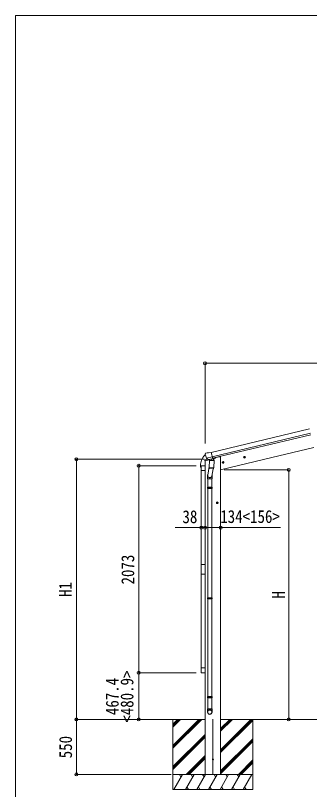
# Model space of a CAD drawing. Units: millimetres at full size, sheet at 1:30. Extents: x -8385 to 8479, y -5853 to 5787.
# Drawn here: x -8385 to -5445, y -1965 to 5787 of the extents above; entities that cross this region are included whole.
import ezdxf
from ezdxf.enums import TextEntityAlignment as Align

# ---------------------------------------------------------------- set-up
doc = ezdxf.new("R2010")
doc.units = ezdxf.units.MM
doc.header["$LTSCALE"] = 30
doc.header["$PDMODE"] = 32
doc.header["$PDSIZE"] = 30
for name, color, linetype, lineweight in [('0-0_0', 7, 'Continuous', 9), ('0-1_本体', 4, 'Continuous', 9), ('0-2_部品', 7, 'Continuous', 9), ('0-8_PARTS2', 2, 'Continuous', 9), ('0-A_寸法', 6, 'Continuous', 9), ('1-2_GLASS_SEAL', 7, 'Continuous', 9), ('1-A', 6, 'Continuous', 9), ('F-0_240', 7, 'Continuous', 9)]:
    doc.layers.add(name, color=color, linetype=linetype, lineweight=lineweight)
doc.styles.add('ＭＳ ゴシック', font='')
doc.styles.get('ＭＳ ゴシック').set_extended_font_data('MS Gothic')

msp = doc.modelspace()

# ---------------------------------------------------------------- linework, layer by layer
at = {"layer": '0-0_0'}
for p, q in [((-6489.45, -1263.38), (-6991.12, -1263.39)), ((-6811.9, -1311.98), (-6763.3, -1263.38)), ((-6811.9, -1263.39), (-6811.9, -1963.39)), ((-6811.9, -1524.11), (-6551.17, -1263.39)), ((-6811.9, -1538.26), (-6537.03, -1263.39)), ((-6811.9, -1552.4), (-6522.89, -1263.39)), ((-6811.9, -1340.27), (-6735.02, -1263.39)), ((-6811.9, -1326.13), (-6749.16, -1263.39)), ((-6333.45, -1566.16), (-6030.67, -1263.39)), ((-6333.45, -1580.31), (-6016.53, -1263.39)), ((-6333.45, -1382.32), (-6214.52, -1263.39)), ((-6333.45, -1368.17), (-6228.66, -1263.39)), ((-6333.45, -1354.03), (-6242.8, -1263.39)), ((-6333.45, -1594.45), (-6011.9, -1272.9)), ((-6332.95, -1263.39), (-1253.8, -1263.39)), ((-6011.9, -1263.39), (-6011.9, -1963.39)), ((-6811.9, -1736.25), (-6489.45, -1413.8)), ((-6811.9, -1750.39), (-6489.45, -1427.94)), ((-6811.9, -1764.53), (-6489.45, -1442.08)), ((-6333.45, -1778.29), (-6011.9, -1456.75)), ((-6333.45, -1792.44), (-6011.9, -1470.89)), ((-6333.45, -1806.58), (-6011.9, -1485.03)), ((-6676.91, -1813.39), (-6489.45, -1625.93)), ((-6662.77, -1813.39), (-6489.45, -1640.07)), ((-6648.63, -1813.39), (-6489.45, -1654.21)), ((-6156.41, -1813.39), (-6011.9, -1668.88)), ((-6142.27, -1813.39), (-6011.9, -1683.02)), ((-6128.13, -1813.39), (-6011.9, -1697.16)), ((-6011.9, -1813.39), (-6811.9, -1813.39)), ((-6801.61, -1963.39), (-6715.01, -1813.39)), ((-6730.01, -1839.37), (-6745.01, -1813.39)), ((-6686.14, -1963.39), (-6599.54, -1813.39)), ((-6614.54, -1839.37), (-6629.54, -1813.39)), ((-6570.67, -1963.39), (-6484.07, -1813.39)), ((-6499.07, -1839.37), (-6514.07, -1813.39)), ((-6344.9, -1813.39), (-6478.9, -1813.39)), ((-6455.2, -1963.39), (-6368.6, -1813.39)), ((-6383.6, -1839.37), (-6398.6, -1813.39)), ((-6339.73, -1963.39), (-6253.13, -1813.39)), ((-6268.13, -1839.37), (-6283.13, -1813.39)), ((-6224.26, -1963.39), (-6137.66, -1813.39)), ((-6167.66, -1813.39), (-6152.66, -1839.37)), ((-6108.79, -1963.39), (-6022.19, -1813.39)), ((-6671.14, -1937.41), (-6656.15, -1963.39)), ((-6555.67, -1937.41), (-6540.67, -1963.39)), ((-6440.2, -1937.41), (-6425.2, -1963.39)), ((-6324.73, -1937.41), (-6309.74, -1963.39)), ((-6209.26, -1937.41), (-6194.27, -1963.39)), ((-6093.79, -1937.41), (-6078.79, -1963.39)), ((-6811.9, -1963.39), (-6011.9, -1963.39))]:
    msp.add_line(p, q, dxfattribs=at)
at = {"layer": '0-1_本体'}
for p, q in [((-5444.54, 1646.39), (-6427.78, 1410.34)), ((-5434.46, 1604.42), (-6417.7, 1368.36)), ((-5430.53, 1588.05), (-6413.78, 1352.02)), ((-5822.74, 1359.17), (-5399.95, 1460.67)), ((-6489.45, -1813.39), (-6489.45, 1326.85)), ((-6353.95, 1365.99), (-6387.22, 1358.01)), ((-6333.45, 1365.99), (-6353.45, 1365.99)), ((-6333.45, -1813.39), (-6333.45, 1365.99)), ((-6333.45, 1236.56), (-5822.74, 1359.17))]:
    msp.add_line(p, q, dxfattribs=at)
at = {"layer": '0-2_部品'}
for p, q in [((-6484.94, 1403.01), (-6488.8, 1396.71)), ((-6481.84, 1405.26), (-6468.66, 1408.42)), ((-6454.1, 1405.75), (-6467.36, 1408.44)), ((-6454.1, 1405.75), (-6428.17, 1411.97)), ((-6491.28, 1326.29), (-6448.47, 1336.57)), ((-6491.28, 1333.18), (-6491.28, 1326.29)), ((-6489.16, 1394.43), (-6488.88, 1393.28)), ((-6462.04, 1342.57), (-6488.98, 1336.1)), ((-6475.11, 1354.13), (-6417.6, 1367.93)), ((-6458.25, 1339.22), (-6474.63, 1353.71)), ((-6455.55, 1338.65), (-6448.02, 1340.45)), ((-6454.71, 1338.76), (-6453.18, 1339.13)), ((-6453.18, 1339.13), (-6416.47, 1347.94)), ((-6451.34, 1338.9), (-6451.39, 1338.16)), ((-6450.64, 1337.12), (-6424.82, 1330.69)), ((-6443.72, 1331.77), (-6448.39, 1264.94)), ((-6398.03, 1328.58), (-6443.72, 1331.77)), ((-6441.94, 1334.95), (-6442.17, 1331.67)), ((-6422.43, 1346.12), (-6423.45, 1331.51)), ((-6416.47, 1347.94), (-6414.95, 1348.31)), ((-6413.39, 1350.41), (-6412.45, 1350.35)), ((-6412.45, 1350.35), (-6399.13, 1335.03)), ((-6408.77, 1346.1), (-6390.56, 1350.47)), ((-6402.7, 1261.74), (-6398.03, 1328.58)), ((-6399.13, 1335.03), (-6399.58, 1328.69)), ((-6386.72, 1358.49), (-6386.72, 1355.34)), ((-6313.85, 1316.85), (-6306.55, 1318.6)), ((-6306.35, 1301.68), (-6311.02, 1321.13)), ((-6306.55, 1318.6), (-6301.38, 1313.16)), ((-6085.04, 1365.1), (-6104.48, 1360.43)), ((-6102.06, 1361.01), (-6099.93, 1368.21)), ((-6096.89, 1355.57), (-6102.06, 1361.01)), ((-6099.93, 1368.21), (-6092.63, 1369.96)), ((-6092.43, 1353.04), (-6097.09, 1372.49)), ((-6092.63, 1369.96), (-6087.46, 1364.52)), ((-6448.03, 1270.06), (-6462.57, 1182.19)), ((-6449.25, 1252.47), (-6448.38, 1264.94)), ((-6448.86, 1251.11), (-6448.86, 1251.11)), ((-6402.7, 1261.74), (-6448.39, 1264.94)), ((-6447.41, 1250.33), (-6405.71, 1247.42)), ((-6409.25, 1247.67), (-6421.87, 1172.87)), ((-6402.72, 1261.74), (-6403.61, 1249.05)), ((-6298.96, 1313.74), (-6318.41, 1309.07)), ((-6315.98, 1309.66), (-6313.85, 1316.85)), ((-6310.81, 1304.21), (-6315.98, 1309.66)), ((-6464.72, 1145.03), (-6464.72, 1179.38)), ((-6418.72, 1179.69), (-6418.72, 1145.03)), ((-6418.72, 1145.03), (-6464.72, 1145.03)), ((-6462.72, 1145.03), (-6462.72, 1062.37)), ((-6420.72, 1145.03), (-6420.72, 1062.37)), ((-6464.72, 1060.37), (-6463.72, 1062.37)), ((-6418.72, 1060.37), (-6464.72, 1060.37)), ((-6418.72, 1052.37), (-6464.72, 1052.37)), ((-6419.72, 1062.37), (-6463.72, 1062.37)), ((-6419.72, 1050.37), (-6463.72, 1050.37)), ((-6462.72, 1050.37), (-6462.72, -43.82)), ((-6420.72, 1050.37), (-6420.72, -43.82)), ((-6418.72, 1060.37), (-6419.72, 1062.37)), ((-6418.72, 1052.37), (-6419.72, 1050.37)), ((-6418.72, 1060.37), (-6418.72, 1052.37)), ((-6357.22, 906.49), (-6377.22, 906.49)), ((-6374.72, 906.49), (-6370.97, 912.99)), ((-6370.97, 899.99), (-6374.72, 906.49)), ((-6370.97, 912.99), (-6363.46, 912.99)), ((-6367.22, 896.49), (-6367.22, 916.49)), ((-6363.46, 912.99), (-6359.71, 906.49)), ((-6464.72, -45.82), (-6463.72, -43.82)), ((-6418.72, -45.82), (-6464.72, -45.82)), ((-6418.72, -53.82), (-6464.72, -53.82)), ((-6419.72, -43.82), (-6463.72, -43.82)), ((-6419.72, -55.82), (-6463.72, -55.82)), ((-6462.72, -55.82), (-6462.72, -1034)), ((-6420.72, -55.82), (-6420.72, -1034)), ((-6418.72, -45.82), (-6419.72, -43.82)), ((-6418.72, -53.82), (-6419.72, -55.82)), ((-6418.72, -45.82), (-6418.72, -53.82)), ((-6464.72, -1036), (-6463.72, -1034)), ((-6418.72, -1036), (-6464.72, -1036)), ((-6418.72, -1044), (-6464.72, -1044)), ((-6419.72, -1034), (-6463.72, -1034)), ((-6419.72, -1046), (-6463.72, -1046)), ((-6462.72, -1046), (-6462.72, -1156)), ((-6420.72, -1046), (-6420.72, -1156)), ((-6418.72, -1036), (-6419.72, -1034)), ((-6418.72, -1044), (-6419.72, -1046)), ((-6418.72, -1036), (-6418.72, -1044)), ((-6464.72, -1190.14), (-6464.72, -1156)), ((-6418.72, -1156), (-6464.72, -1156)), ((-6418.72, -1190.14), (-6418.72, -1156))]:
    msp.add_line(p, q, dxfattribs=at)
for points in [[(-6422.74, 1346.52), (-6413.02, 1348.86), (-6428.17, 1411.97)], [(-6475.38, 1354.7), (-6474.79, 1353.86), (-6474.63, 1353.71)], [(-6422.74, 1346.52), (-6422.98, 1346.37), (-6447.75, 1340.42), (-6448.02, 1340.45)], [(-6087.46, 1364.52), (-6089.59, 1357.32), (-6096.89, 1355.57)], [(-6301.38, 1313.16), (-6303.52, 1305.96), (-6310.81, 1304.21)], [(-6464.72, 1060.37), (-6464.72, 1052.37), (-6463.72, 1050.37)], [(-6359.71, 906.49), (-6363.46, 899.99), (-6370.97, 899.99)], [(-6464.72, -45.82), (-6464.72, -53.82), (-6463.72, -55.82)], [(-6464.72, -1036), (-6464.72, -1044), (-6463.72, -1046)]]:
    msp.add_lwpolyline(points, dxfattribs=at)
for centre, radius in [((-6308.68, 1311.41), 8.5), ((-6308.68, 1311.41), 7.7), ((-6094.76, 1362.77), 8.5), ((-6094.76, 1362.77), 7.7), ((-6094.76, 1362.77), 6.5), ((-6308.68, 1311.41), 6.5), ((-6367.22, 906.49), 8.5), ((-6367.22, 906.49), 7.7), ((-6367.22, 906.49), 6.5)]:
    msp.add_circle(centre, radius, dxfattribs=at)
at = {"layer": '0-2_部品', "color": 4}
msp.add_circle((-6410.95, -1663.39), 4.5, dxfattribs=at)
at = {"layer": '0-2_部品'}
for centre, radius, start, end in [((-6480.68, 1400.39), 5, 103.5, 148.5), ((-6467.96, 1405.5), 3, 78.5, 103.5), ((-6488.28, 1333.18), 3, 103.5, 180), ((-6292.08, 1440.53), 202.4, 193.5, 205.09125), ((-6454.82, 1339.25), 0.5, 248.23754, 283.5), ((-6451.84, 1338.94), 0.5, 356, 103.5), ((-6450.39, 1338.09), 1, 176, 256), ((-6424.47, 1331.66), 1.03, 250.03897, 351.96569), ((-6421.83, 1346.04), 0.604, 100.59842, 172.20595), ((-6415.06, 1348.8), 0.5, 283.5, 318.76246), ((-6391.72, 1355.34), 5, 283.5, 0), ((-6447.31, 1252.3), 1.95, 175.04017, 217.47766), ((-6447.27, 1252.33), 2, 217.40962, 266), ((-6405.57, 1249.41), 2, 266, 349.46843)]:
    msp.add_arc(centre, radius, start, end, dxfattribs=at)
for centre, major_axis, ratio, start_param, end_param in [((-6486.24, 1395.14), (-1.57, -2.57), 0.99628, 4.712389, 5.4996506), ((-6456.27, 1341.47), (-0.73, -2.92), 0.997631, 5.8041905, 6.6006116), ((-6456.21, 1341.7), (2.63, 3.16), 0.650902, 4.0958226, 4.1686332), ((-6456.24, 1341.57), (-0.73, -2.92), 0.997631, 0.3902369, 0.4789948), ((-6441.72, 1179.69), (23, 0), 0.996195, 2.5560258, 6.5663028), ((-6441.72, 1179.69), (21, 0), 0.996195, 2.9349147, 5.9512394), ((-6441.72, -1188.4), (-23, 0), 0.996195, 3.1415927, 6.2831853), ((-6441.72, -1190.14), (-23, 0), 0.996195, 3.1415927, 6.2831853), ((-6441.72, -1190.14), (0, -23.43), 0.981806, 4.712389, 7.8539816)]:
    msp.add_ellipse(centre, major_axis=major_axis, ratio=ratio, start_param=start_param, end_param=end_param, dxfattribs=at)
msp.add_ellipse((-6441.72, -1190.14), major_axis=(21, 0), ratio=0.996195, dxfattribs=at)
at = {"layer": '0-8_PARTS2'}
msp.add_line((-6410.95, -1260.89), (-6410.95, -1815.89), dxfattribs=at)
at = {"layer": '0-A_寸法'}
for p, q in [((-6489.45, 2303.51), (-6489.45, 1501.18)), ((-6489.45, 2303.51), (-1097.43, 2303.51)), ((-7775.73, 1342.82), (-6496.9, 1342.82)), ((-7775.73, -1263.39), (-7775.73, 1342.82)), ((-7153.3, 1276.98), (-7153.3, -796.02)), ((-5652.4, 1236.59), (-6297.53, 1236.59)), ((-5652.4, -1263.39), (-5652.4, 1236.59)), ((-6333.45, 657.86), (-6489.45, 657.86)), ((-6333.45, 657.86), (-5733.45, 657.86)), ((-7775.73, -1263.39), (-6826.71, -1263.39)), ((-7775.73, -1263.39), (-6829.46, -1263.39)), ((-7775.73, -1263.39), (-7775.73, -1813.39)), ((-7142.03, -1263.39), (-6829.46, -1263.39)), ((-7775.73, -1813.39), (-6827.74, -1813.39))]:
    msp.add_line(p, q, dxfattribs=at)
for p in [(-6489.45, 2303.51), (-7775.73, 1342.82), (-5652.4, 1236.59), (-6489.45, 657.86), (-6333.45, 657.86), (-7775.73, -1263.39), (-5652.4, -1263.39), (-7775.73, -1813.39)]:
    msp.add_point(p, dxfattribs=at)
at = {"layer": '1-2_GLASS_SEAL'}
for p, q in [((-6535.96, 1277.06), (-6535.96, 1265.31)), ((-6535.46, 1264.81), (-6529.19, 1264.81)), ((-6528.69, 1272.07), (-6528.69, 1265.31)), ((-6528.45, 1228.58), (-6528.45, 1272.28)), ((-6522.95, 1277.78), (-6493.95, 1277.78)), ((-6522.69, 1278.07), (-6489.45, 1278.07)), ((-6488.45, 1272.28), (-6488.45, 1228.58)), ((-6488.45, 1228.58), (-6528.45, 1228.58)), ((-6528.45, -747.42), (-6528.45, -791.12)), ((-6488.45, -747.42), (-6528.45, -747.42)), ((-6488.45, -791.12), (-6488.45, -747.42)), ((-6522.95, -796.62), (-6493.95, -796.62))]:
    msp.add_line(p, q, dxfattribs=at)
at = {"layer": '1-2_GLASS_SEAL', "color": 4}
for p, q in [((-6527.45, 1228.58), (-6527.45, 289.58)), ((-6489.45, 1228.58), (-6489.45, 289.58)), ((-6527.45, 191.58), (-6527.45, -747.42)), ((-6489.45, -747.42), (-6489.45, 191.58))]:
    msp.add_line(p, q, dxfattribs=at)
at = {"layer": '1-2_GLASS_SEAL'}
msp.add_lwpolyline([(-6528.45, 289.58), (-6488.45, 289.58), (-6488.45, 191.58), (-6528.45, 191.58)], close=True, dxfattribs=at)
for centre, radius, start, end in [((-6383.7, 1277.06), 152.26, 135.14293, 180), ((-6487.21, 1379.09), 6.95, 95.39711, 129.45641), ((-6535.46, 1265.31), 0.5, 180, 270), ((-6529.19, 1265.31), 0.5, 270, 0), ((-6522.69, 1272.07), 6, 90, 180), ((-6522.95, 1272.28), 5.5, 90, 180), ((-6493.95, 1272.28), 5.5, 0, 90), ((-6522.95, -791.12), 5.5, 180, 270), ((-6493.95, -791.12), 5.5, 270, 0)]:
    msp.add_arc(centre, radius, start, end, dxfattribs=at)
at = {"layer": '1-A'}
for p, q in [((-7153.3, 1276.98), (-6579.77, 1276.98)), ((-6489.53, 657.86), (-6789.53, 657.86)), ((-6489.53, 657.86), (-6527.55, 657.86)), ((-7153.3, -796.02), (-6579.77, -796.02)), ((-7153.3, -1263.39), (-7153.3, -796.02)), ((-7153.3, -1263.39), (-6579.77, -1263.39))]:
    msp.add_line(p, q, dxfattribs=at)
for p in [(-7153.3, 1276.98), (-6527.55, 657.86), (-6489.53, 657.86), (-7153.3, -796.02), (-7153.3, -1263.39)]:
    msp.add_point(p, dxfattribs=at)
at = {"layer": 'F-0_240', "color": 5}
for q in [(-8385.45, -5852.66), (8054.55, 5787.34)]:
    msp.add_line((-8385.45, 5787.34), q, dxfattribs=at)

# ---------------------------------------------------------------- texts
at = {"layer": '0-A_寸法', "color": 7, "style": 'ＭＳ ゴシック', "width": 0.85}
msp.add_text('134<156>', height=129, dxfattribs=at).set_placement((-6337.45, 665.86), align=Align.BOTTOM_LEFT)
for s, p in [('H1', (-7783.73, -36.29)), ('H', (-5652.4, -51.4)), ('550', (-7781.73, -1652.39))]:
    msp.add_text(s, height=129, rotation=90, dxfattribs=at).set_placement(p, align=Align.BOTTOM_LEFT)
at = {"layer": '1-A', "color": 7, "style": 'ＭＳ ゴシック', "width": 0.85}
msp.add_text('38', height=129, dxfattribs=at).set_placement((-6715.53, 663.86), align=Align.BOTTOM_LEFT)
for s, p in [('2073', (-7159.3, 88.48)), ('467.4', (-7314.76, -1219.71)), ('<480.9>', (-7167.18, -1295.71))]:
    msp.add_text(s, height=129, rotation=90, dxfattribs=at).set_placement(p, align=Align.BOTTOM_LEFT)

doc.saveas('drawing.dxf')
